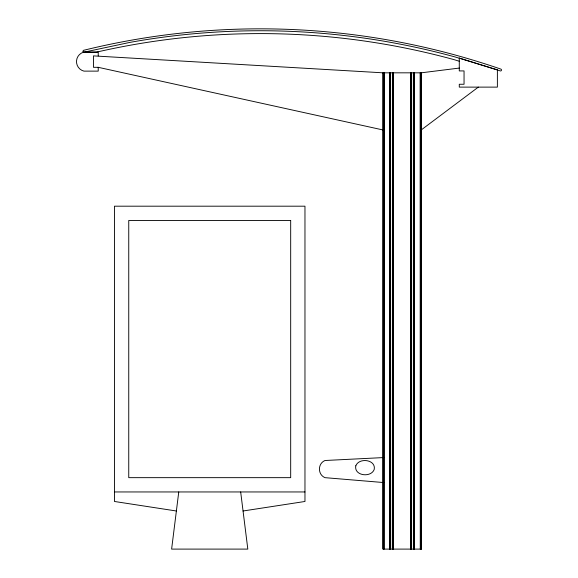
<?xml version="1.0" encoding="UTF-8"?>
<svg xmlns="http://www.w3.org/2000/svg" width="578" height="578" viewBox="0 0 578 578"><rect width="100%" height="100%" fill="white"/><g stroke="black" fill="none" stroke-linecap="round" stroke-linejoin="round"><path stroke-width="0.87" d="M178.761 491.95L171.615 549.1L247.818 549.1L240.672 491.95M421.181 129.978L478.331 87.119M497.383 70.025L500.245 70.906A0.954 0.954 0 0 0 501.451 70.321A0.954 0.954 0 0 0 500.859 69.107A738.2 738.2 0 0 0 83.478 50.344L82.77 51.442L83.875 52.208L129.84 42.404A736.3 736.3 0 0 1 455.399 57.041L459.279 58.241M83.875 52.208L96.266 52.193A733.403 733.403 0 0 1 454.178 59.671L459.279 61.239M243.056 510.995L304.967 501.473L304.967 206.187L114.458 206.187L114.458 501.473L176.377 510.995M459.279 68.067L421.181 72.828L421.181 549.1M383.915 457.559L324.973 460.5C317.589 463.585 317.589 474.581 324.973 477.659L383.915 482.572M421.051 72.828L421.022 549.1L421.16 72.828L383.113 72.828L93.455 55.885L93.455 67.315L98.224 67.315L383.077 129.978M114.458 491.95L304.967 491.95M383.077 72.828L383.084 549.1L421.145 549.1M459.279 58.118L497.383 69.902L497.383 87.119L459.279 87.119L459.279 84.258L464.047 84.258L464.047 70.921L459.279 70.921L459.279 58.118L497.383 69.931M420.856 72.828L420.9 549.1M420.705 72.828L420.806 549.1M420.589 72.828L420.647 549.1M420.531 72.828L420.473 549.1M420.351 72.828L420.416 549.1M420.228 72.828L420.293 549.1M414.513 72.828L414.448 549.1M414.39 72.828L414.325 549.1M414.267 72.828L414.209 549.1M414.144 72.828L414.094 549.1M413.985 72.828L414.036 549.1M413.935 549.1L413.841 72.828L413.718 549.1M413.689 72.828L413.631 549.1M413.581 72.828L413.559 549.1M411.652 72.828L411.601 549.1M411.529 72.828L411.457 549.1M411.334 72.828L411.377 549.1M411.283 549.1L411.233 72.828L411.066 549.1M411.009 72.828L410.951 549.1L410.828 72.828M410.763 72.828L410.705 549.1M393.553 72.828L393.495 549.1M393.43 72.828L393.372 549.1M393.307 72.828L393.25 549.1M393.192 72.828L393.134 549.1M393.026 72.828L393.083 549.1M392.975 549.1L392.881 72.828L392.765 549.1M392.729 72.828L392.635 549.1M392.606 72.828L392.614 549.1M390.598 72.828L390.627 549.1L390.504 72.828M390.461 72.828L390.374 549.1L390.273 72.828M390.164 72.828L390.222 549.1M390.049 72.828L389.991 549.1L389.868 72.828M389.81 72.828L389.745 549.1M384.03 72.828L383.965 549.1M383.908 72.828L383.843 549.1M383.785 72.828L383.727 549.1M383.669 72.828L383.611 549.1M383.503 72.828L383.503 549.1M383.402 72.828L383.402 549.1M383.272 72.828L383.272 549.1M383.236 72.828L383.127 549.1M98.224 55.885L98.224 52.071L83.304 52.251A9.819 9.819 0 0 0 83.933 71.123L98.224 71.123L98.224 67.315M355.802 465.81C353.787 475.817 370.924 478.013 374.197 469.509C376.213 459.503 359.075 457.306 355.802 465.81M290.683 220.471L128.749 220.471L128.749 477.659L290.683 477.659L290.683 220.471"/></g></svg>
